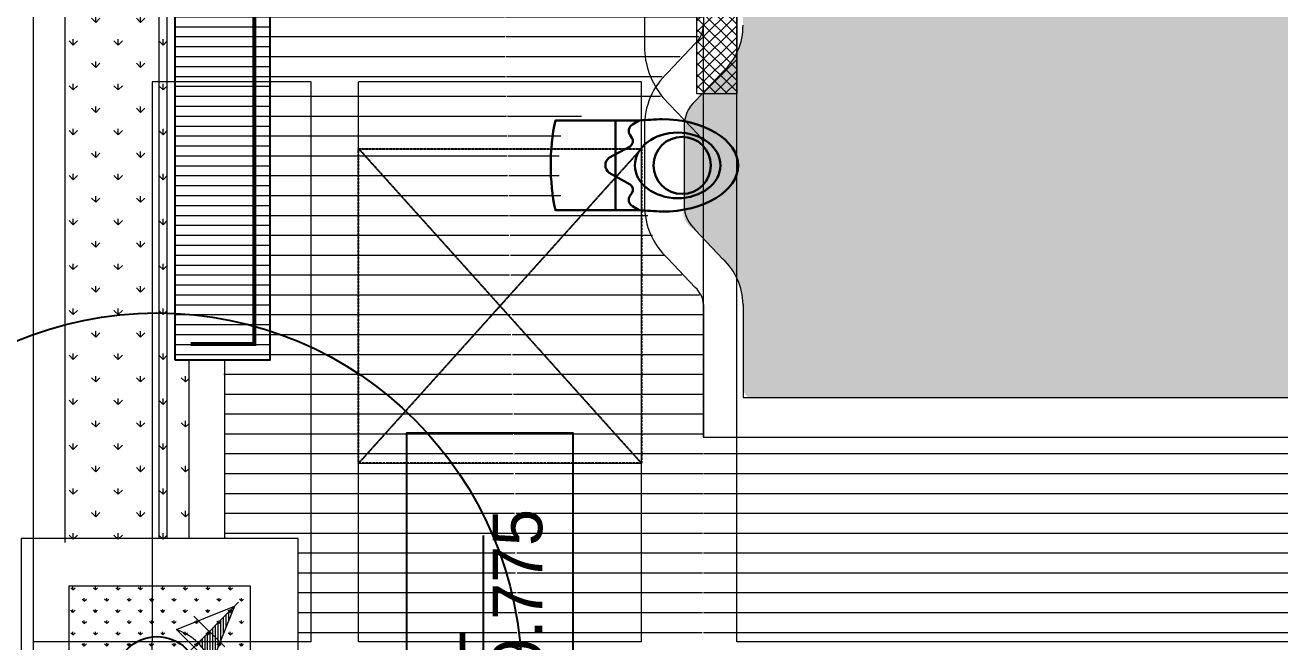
# Model space of a CAD drawing. Header units: millimetres. Extents: x 7964926 to 16080295, y -6277184 to -2986664.
# Drawn here: x 8101161 to 8109061, y -3115310 to -3111427 of the extents above; entities that cross this region are included whole.
import ezdxf

# ---------------------------------------------------------------- set-up
doc = ezdxf.new("R2010")
doc.units = ezdxf.units.MM
doc.header["$LTSCALE"] = 2000
doc.header["$MEASUREMENT"] = 0
for name, pattern in [('DASHED', [0.75, 0.5, -0.25]), ('HIDDEN', [0.375, 0.25, -0.125]), ('HIDDEN2', [0.1875, 0.125, -0.0625])]:
    doc.linetypes.add(name, pattern=pattern)
for name, color, linetype in [('A-Walls', 7, 'Continuous'), ('DESJOYAUX', 7, 'Continuous'), ('HVAC CUTOUT', 8, 'DASHED'), ('L - proposed trees', 74, 'Continuous'), ('L-FL', 7, 'Continuous')]:
    doc.layers.add(name, color=color, linetype=linetype)
for name, color, linetype, lineweight in [('L-ELE 1', 24, 'Continuous', 20), ('L-ELE 2', 30, 'Continuous', 15), ('L-ELE-4', 44, 'Continuous', 5), ('L-ELE1', 34, 'Continuous', 20), ('L-HATCH', 8, 'Continuous', 5), ('L-HATCH-1', 9, 'Continuous', 5), ('L-lights', 213, 'Continuous', 0), ('L-SHRUBS', 96, 'Continuous', 18), ('STR-Column Hatch', 250, 'Continuous', 15), ('STR-Podium Beam', 8, 'Continuous', 15), ('STR-Podium Column', 250, 'Continuous', 15), ('STR-RCC Up Stand', 250, 'Continuous', 15)]:
    doc.layers.add(name, color=color, linetype=linetype, lineweight=lineweight)
doc.styles.add('Century Gothic', font='GOTHIC.TTF')
doc.styles.get("Standard").update_dxf_attribs({"font": 'romans.shx', "width": 0.75})
pattern_1 = [(180, (0, 0), (-7.105427357601002e-15, -125), [])]
pattern_2 = [(0, (0.1326888995245099, -1.899152994155884e-05), (0, 249.9808813888389), [249.9808813888389, -249.9808813888389]), (45, (250.113570288755, -1.899152994155884e-05), (0, 249.9808813879382), [62.49522034720972, -228.5359121063822, 62.49522034720972, -353.5263527938022])]

# ---------------------------------------------------------------- blocks, each defined once
blk = doc.blocks.new('tree14 pp')
at = {"layer": 'L - proposed trees', "ltscale": 2000}
for radius in [1275.302534825622, 143.4666385081149]:
    blk.add_circle((-1172.818588513415, 1330.713593520573), radius, dxfattribs=at)
blk = doc.blocks.new('finish lvl')
h = blk.add_hatch(color=256)
edge = h.paths.add_edge_path()
edge.add_ellipse((0.03779312691722225, 0.003030802937928456), major_axis=(-0.030468540123942, 0.030468540123942), ratio=0.9999999999984531, start_angle=-45.0000000000443, end_angle=45.00000000010281)
edge.add_line((-0.005295895751714852, 0.003030802937701083), (0.03779312691722236, 0.003030802937701083))
edge.add_line((0.03779312691722225, 0.003030802937928456), (0.03779312691722225, 0.04611982560686556))
edge = h.paths.add_edge_path()
edge.add_ellipse((0.03779312691722225, 0.003030802937928456), major_axis=(-0.030468540123909, 0.030468540123909), ratio=0.9999999999995983, start_angle=134.9999999999885, end_angle=224.999999999953)
edge.add_line((0.0808821495866141, 0.003030802938383204), (0.03779312691767689, 0.003030802938383204))
edge.add_line((0.03779312691722225, 0.003030802937928456), (0.03779312691722225, -0.04005821973088135))
for p, q in [((0.03779312691676751, 0.07484584072017242), (0.03779312691722225, -0.06878423484386076)), ((-0.03402191086343009, 0.00303080293815583), (0.4857257542894331, 0.003030802937473709))]:
    blk.add_line(p, q)
blk.add_ellipse((0.037793126917677, 0.00303080293815583), major_axis=(-0.030468540123953, 0.030468540123953), ratio=0.9999999999978331, start_param=1.570796326794534, end_param=7.85398163397412)
at = {"layer": 'L-FL'}
for tag, p in [('%%P0.00', (0.1256311287966128, 0.03566715156830469)), ('FIN.LVL.', (0.1074625354408454, -0.1030079454646966))]:
    blk.add_attdef(tag, p, '', height=0.08000000000000004, dxfattribs=at)
blk = doc.blocks.new('Shrub uplighter')
h = blk.add_hatch()
h.set_pattern_fill('ANSI31', color=256, scale=344.25, style=0)
h.set_pattern_definition([(44.99999999999999, (-3501134.187699043, -320471.3522648592), (-30.42768867793362, 30.42768867793361), [])])
edge = h.paths.add_edge_path()
edge.add_arc((1744.763391786627, 4.282545072711552e-09), 876.1540613691562, 153.0888804992076, 180.0000000001304)
edge.add_line((868.609330417471, 2.288954013225171e-09), (27.40169122575753, 5.809119799884426e-11))
edge.add_line((27.40169122575742, 5.809119799884388e-11), (963.4883096059559, 396.5541390786807))
blk.add_lwpolyline([(27.40169122575742, 5.809119799884389e-11), (963.4883096065972, 396.5541390789522), (963.4883096078796, -399.2678857816143)], close=True)
for points in [[(608.3609599826362, -354.7086354467119), (608.3609599826362, 354.7086354491955)], [(963.4883096078796, -399.2678857814941), (963.4883096059559, 396.554139078832)], [(-66.92863081881771, -1.823646492346899e-10), (1057.818631651814, 2.342421746717416e-09)]]:
    blk.add_lwpolyline(points)
blk.add_arc((1744.763391786627, 4.282726276050324e-09), 876.1540613691557, 153.0888804991918, 206.9111195010852)
blk = doc.blocks.new('P 11_ Plan')
at = {"layer": 'A-Walls', "color": 8, "lineweight": 30}
for p, q in [((-0.2818619382877046, 0.7720009794238649), (-0.2818619382877046, 1.150000979424476)), ((0.284138061713918, 1.150000979422657), (0.284138061712099, 0.7720009794238649)), ((-0.1184883470103273, 0.6794995781310718), (-0.04579379437365105, 0.8128210297454643)), ((0.1207644704374502, 0.6794995781547186), (0.04837687209345631, 0.8134999642588809)), ((0.284138061712099, 0.7720009794238649), (-0.2818619382877046, 0.7720009794238649)), ((-0.2818619382877046, 0.7720009794238649), (0.284138061712099, 0.7720009794238649)), ((-0.2818619382877046, 0.7720009794238649), (-0.2818619382877046, 0.6220009794242287)), ((0.284138061712099, 0.7720009794238649), (0.284138061712099, 0.6220009794242287)), ((-0.2818619382877046, 0.6220009794242287), (-0.2553398082052922, 0.6647548989694769)), ((-0.1884329151023962, 0.6797175713782053), (-0.1730669479946414, 0.669143301344775)), ((0.1907090385295191, 0.6797175714018522), (0.1753430714217643, 0.6691433013684218)), ((0.2841380617148275, 0.6220009794478756), (0.2576159316324151, 0.6647548989931238))]:
    blk.add_line(p, q, dxfattribs=at)
blk.add_lwpolyline([(0.284138061713918, 1.150000979422657, 0.2779735595516022), (0.2837376571562231, 1.150455246406636, 0.1045498064831777), (-0.2814615337300097, 1.150455246408455, 0.2779735595518066), (-0.2818619382877046, 1.150000979424476)], format="xyb", dxfattribs=at)
blk.add_circle((0.001138061711742466, 0.3520009794237922), 0.18, dxfattribs=at)
for centre, radius, start, end in [((0.001570205403538694, 0.7745084421676438), 0.06091964249412891, 39.79543157883774, 141.0307154525641), ((-0.2155338989830966, 0.6438306449572337), 0.04497037708587964, 52.94073416336735, 152.2710263752088), ((-0.1509705073756891, 0.701688323882081), 0.03933740179499208, 235.825459131387, 325.6627982041873), ((0.153246630802812, 0.7016883239057279), 0.03933740179499208, 214.3372017958127, 304.1745408686131), ((0.2178100224102195, 0.6438306449808806), 0.04497037708587964, 27.72897362479115, 127.0592658365519), ((36.97735183985077, -1.522156282651849), 37.32085773035686, 176.7064303213672, 176.927624880547), ((-36.97507571642456, -1.522156282651849), 37.32085773035686, 3.072375119452964, 3.293569678632809)]:
    blk.add_arc(centre, radius, start, end, dxfattribs=at)
blk.add_ellipse((0.001186709253659046, 0.3805021321495587), major_axis=(0, 0.2695054994092061), ratio=0.766851987899215, dxfattribs=at)
at = {"layer": 'A-Walls', "color": 8, "lineweight": 30, "extrusion": (0, 0, -1)}
blk.add_ellipse((0.001138061711742466, 0.4805235580952285), major_axis=(0.001138061711748893, 0.4805235580948142), ratio=0.6055866817159523, start_param=1.569362069240993, end_param=4.710954722830786, dxfattribs=at)

msp = doc.modelspace()

# ---------------------------------------------------------------- hatches: boundary and pattern name
at = {"layer": 'L-HATCH'}
h = msp.add_hatch(dxfattribs=at)
h.set_pattern_fill('FLEX', color=144, scale=999.9235255553555)
h.set_pattern_definition(pattern_2)
edge = h.paths.add_edge_path()
edge.add_line((8105716.184867311, -3113770.825461352), (8109817.136934438, -3113770.825461352))
edge.add_line((8109817.136934438, -3113770.825461352), (8115440.507234343, -3113770.825461352))
edge.add_line((8115440.507234343, -3113770.825461352), (8115440.507300255, -3114976.500117209))
edge.add_line((8115440.507300255, -3114976.500117209), (8116561.676923888, -3114976.500117208))
edge.add_line((8116561.676923888, -3114976.500117208), (8116561.676857978, -3110650.977637717))
edge.add_line((8116561.676857978, -3110650.977637717), (8115336.72906274, -3110650.977637717))
edge.add_arc((8115558.208067137, -3110490.784043667), 273.3403317537674, 168.3404415598616, 215.8778472101862, ccw=False)
edge.add_arc((8115670.077083364, -3110439.953841322), 379.5947891880553, 132.704076375571, 179.3342211106306, ccw=False)
edge.add_line((8115412.631359465, -3110161.002406077), (8115584.450902899, -3109978.946432582))
edge.add_arc((8115431.83823369, -3109807.014207944), 229.8941423174021, 311.593308730179, 359.1155378400141)
edge.add_line((8115661.704985345, -3109810.562891565), (8115661.704985343, -3109311.677317603))
edge.add_arc((8115431.838233678, -3109315.226001203), 229.8941423273329, 0.8844621546085707, 48.40669126983853)
edge.add_line((8115584.450902893, -3109143.293776557), (8115412.631357814, -3108961.237801318))
edge.add_arc((8115670.077173411, -3108682.286322148), 379.5948836580907, 180.6572865164933, 227.2959179498542, ccw=False)
edge.add_line((8115290.507267299, -3108686.640868476), (8115290.507267299, -3107835.606628669))
edge.add_line((8115290.507267299, -3107835.606628669), (8105681.12302509, -3107835.606628669))
edge.add_line((8105681.12302509, -3107835.606628669), (8105681.12302509, -3111427.340725018))
edge.add_arc((8105286.630053628, -3111432.042944109), 394.5209948744404, -47.220570365164974, 0.6829134341969052, ccw=False)
edge.add_line((8105554.579969319, -3111721.610998421), (8105382.163696885, -3111904.214344855))
edge.add_arc((8105524.863460223, -3112064.978768239), 214.9614437118695, 131.5933087295775, 180.9146674386749)
edge.add_line((8105309.929407173, -3112068.410258021), (8105309.92940717, -3112560.198464771))
edge.add_arc((8105433.870896074, -3112598.70973077), 129.7867877735875, 162.738865126319, 246.7555357099193)
edge.add_line((8105382.649880407, -3112717.961639915), (8105554.930241088, -3112900.505884599))
edge.add_arc((8105286.839509692, -3113189.657413231), 394.311104041888, 0.6253859134362756, 47.16444589751018, ccw=False)
edge.add_line((8105681.127125216, -3113185.353575923), (8105681.127125216, -3113685.767719257))
edge.add_arc((8105760.727279698, -3113702.713039739), 81.38383426657452, 167.9822433227928, 236.8171471052329)
edge = h.paths.add_edge_path()
edge.add_line((8105151.037281119, -3127761.98386134), (8105131.564699802, -3127747.865067179))
edge.add_line((8105131.564699802, -3127747.865067179), (8105131.166725991, -3127733.379495986))
edge.add_arc((8105138.946737049, -3127749.178874682), 17.61104594344128, 116.2167936396463, 313.3561983986538)
edge = h.paths.add_edge_path()
edge.add_line((8105681.127125218, -3119085.47625423), (8105681.127125216, -3128334.768865618))
edge.add_line((8105681.127125216, -3128334.768865618), (8105706.509442106, -3135932.662485861))
edge.add_line((8105706.509442106, -3135932.662485861), (8115315.871309577, -3135847.268198682))
edge.add_line((8115315.871309577, -3135847.268198682), (8115290.973914308, -3134308.073934934))
edge.add_arc((8115650.330909558, -3134289.441422008), 359.8397151137417, 128.7613783150329, 182.9681047922072, ccw=False)
edge.add_line((8115425.04305936, -3134008.852745959), (8115827.452129106, -3133717.081935965))
edge.add_arc((8115794.735602492, -3133685.117337495), 45.73955256666306, 315.6660423493832, 361.0368023923993)
edge.add_line((8115840.467666525, -3133684.289697311), (8115840.467666526, -3133137.021195543))
edge.add_arc((8115794.735602491, -3133137.848835721), 45.73955256920438, 1.036802385337328, 63.77729529583176)
edge.add_line((8115814.946144142, -3133096.816645), (8115453.677766948, -3132834.875314724))
edge.add_arc((8115650.330911179, -3132533.52475044), 359.8397167217655, 180.5415406440998, 236.8726313872316, ccw=False)
edge.add_line((8115290.5072673, -3132536.925785075), (8115290.507267301, -3132487.317886342))
edge.add_line((8115290.507267301, -3132487.317886342), (8115290.507267301, -3122391.089562836))
edge.add_arc((8115650.330909554, -3122387.688526927), 359.8397151085879, 128.7613783187398, 180.5415408493239, ccw=False)
edge.add_line((8115425.043059342, -3122107.099850897), (8115827.452129103, -3121815.32904089))
edge.add_arc((8115794.73560246, -3121783.364442405), 45.73955259806812, 315.6660423625381, 361.0368023817668)
edge.add_line((8115840.467666524, -3121782.53680223), (8115840.467666525, -3121235.268300523))
edge.add_arc((8115794.735602493, -3121236.095940645), 45.739552564477, 1.036802316018615, 63.77729528517038)
edge.add_line((8115814.946144151, -3121195.063749932), (8115453.677766955, -3120933.122419655))
edge.add_arc((8115650.330911158, -3120631.771855378), 359.8397167001379, 180.4295573472582, 236.8726313904736, ccw=False)
edge.add_line((8115290.50130732, -3120634.469616843), (8115333.207416412, -3115976.892942751))
edge.add_line((8115333.207416412, -3115976.892942751), (8105681.127125216, -3115969.965342272))
edge.add_line((8105681.127125216, -3115969.965342272), (8105681.127125216, -3116091.115116857))
edge.add_line((8105681.127125216, -3116091.115116857), (8105681.127125216, -3117329.559584731))
edge.add_arc((8105306.337891366, -3117331.844394577), 374.7961981736775, -53.05827174747958, 0.3492852186719233, ccw=False)
edge.add_line((8105531.591333225, -3117631.399192729), (8105151.372903071, -3117906.613716237))
edge.add_arc((8105164.036669709, -3117936.967828513), 32.8898634461158, 112.6459472224902, 181.9942069846069)
edge.add_line((8105131.166725992, -3117938.112344812), (8105131.166725991, -3118484.086885284))
edge.add_arc((8105185.751352221, -3118475.630506929), 55.23578328838866, 188.8063880770524, 258.2571933847736)
edge.add_line((8105174.509830116, -3118529.710262257), (8105532.282214179, -3118788.66991473))
edge.add_arc((8105306.33589674, -3119087.704514271), 374.7978522973824, 0.34063868648291873, 52.92582108327201, ccw=False)
h = msp.add_hatch(dxfattribs=at)
h.set_pattern_fill('FLEX', color=144, scale=999.9235255553555)
h.set_pattern_definition(pattern_2)
edge = h.paths.add_edge_path()
edge.add_line((8105716.184867311, -3113770.825461352), (8109817.136934438, -3113770.825461352))
edge.add_line((8109817.136934438, -3113770.825461352), (8115440.507234343, -3113770.825461352))
edge.add_line((8115440.507234343, -3113770.825461352), (8115440.507300255, -3114976.500117209))
edge.add_line((8115440.507300255, -3114976.500117209), (8116561.676923888, -3114976.500117208))
edge.add_line((8116561.676923888, -3114976.500117208), (8116561.676857978, -3110650.977637717))
edge.add_line((8116561.676857978, -3110650.977637717), (8115336.72906274, -3110650.977637717))
edge.add_arc((8115558.208067137, -3110490.784043667), 273.3403317537674, 168.3404415598616, 215.8778472101862, ccw=False)
edge.add_arc((8115670.077083364, -3110439.953841322), 379.5947891880553, 132.704076375571, 179.3342211106306, ccw=False)
edge.add_line((8115412.631359465, -3110161.002406077), (8115584.450902899, -3109978.946432582))
edge.add_arc((8115431.83823369, -3109807.014207944), 229.8941423174021, 311.593308730179, 359.1155378400141)
edge.add_line((8115661.704985345, -3109810.562891565), (8115661.704985343, -3109311.677317603))
edge.add_arc((8115431.838233678, -3109315.226001203), 229.8941423273329, 0.8844621546085707, 48.40669126983853)
edge.add_line((8115584.450902893, -3109143.293776557), (8115412.631357814, -3108961.237801318))
edge.add_arc((8115670.077173411, -3108682.286322148), 379.5948836580907, 180.6572865164933, 227.2959179498542, ccw=False)
edge.add_line((8115290.507267299, -3108686.640868476), (8115290.507267299, -3107835.606628669))
edge.add_line((8115290.507267299, -3107835.606628669), (8105681.12302509, -3107835.606628669))
edge.add_line((8105681.12302509, -3107835.606628669), (8105681.12302509, -3111427.340725018))
edge.add_arc((8105286.630053628, -3111432.042944109), 394.5209948744404, -47.220570365164974, 0.6829134341969052, ccw=False)
edge.add_line((8105554.579969319, -3111721.610998421), (8105382.163696885, -3111904.214344855))
edge.add_arc((8105524.863460223, -3112064.978768239), 214.9614437118695, 131.5933087295775, 180.9146674386749)
edge.add_line((8105309.929407173, -3112068.410258021), (8105309.92940717, -3112560.198464771))
edge.add_arc((8105433.870896074, -3112598.70973077), 129.7867877735875, 162.738865126319, 246.7555357099193)
edge.add_line((8105382.649880407, -3112717.961639915), (8105554.930241088, -3112900.505884599))
edge.add_arc((8105286.839509692, -3113189.657413231), 394.311104041888, 0.6253859134362756, 47.16444589751018, ccw=False)
edge.add_line((8105681.127125216, -3113185.353575923), (8105681.127125216, -3113685.767719257))
edge.add_arc((8105760.727279698, -3113702.713039739), 81.38383426657452, 167.9822433227928, 236.8171471052329)
edge = h.paths.add_edge_path()
edge.add_line((8105151.037281119, -3127761.98386134), (8105131.564699802, -3127747.865067179))
edge.add_line((8105131.564699802, -3127747.865067179), (8105131.166725991, -3127733.379495986))
edge.add_arc((8105138.946737049, -3127749.178874682), 17.61104594344128, 116.2167936396463, 313.3561983986538)
edge = h.paths.add_edge_path()
edge.add_line((8105681.127125218, -3119085.47625423), (8105681.127125216, -3128334.768865618))
edge.add_line((8105681.127125216, -3128334.768865618), (8105706.509442106, -3135932.662485861))
edge.add_line((8105706.509442106, -3135932.662485861), (8115315.871309577, -3135847.268198682))
edge.add_line((8115315.871309577, -3135847.268198682), (8115290.973914308, -3134308.073934934))
edge.add_arc((8115650.330909558, -3134289.441422008), 359.8397151137417, 128.7613783150329, 182.9681047922072, ccw=False)
edge.add_line((8115425.04305936, -3134008.852745959), (8115827.452129106, -3133717.081935965))
edge.add_arc((8115794.735602492, -3133685.117337495), 45.73955256666306, 315.6660423493832, 361.0368023923993)
edge.add_line((8115840.467666525, -3133684.289697311), (8115840.467666526, -3133137.021195543))
edge.add_arc((8115794.735602491, -3133137.848835721), 45.73955256920438, 1.036802385337328, 63.77729529583176)
edge.add_line((8115814.946144142, -3133096.816645), (8115453.677766948, -3132834.875314724))
edge.add_arc((8115650.330911179, -3132533.52475044), 359.8397167217655, 180.5415406440998, 236.8726313872316, ccw=False)
edge.add_line((8115290.5072673, -3132536.925785075), (8115290.507267301, -3132487.317886342))
edge.add_line((8115290.507267301, -3132487.317886342), (8115290.507267301, -3122391.089562836))
edge.add_arc((8115650.330909554, -3122387.688526927), 359.8397151085879, 128.7613783187398, 180.5415408493239, ccw=False)
edge.add_line((8115425.043059342, -3122107.099850897), (8115827.452129103, -3121815.32904089))
edge.add_arc((8115794.73560246, -3121783.364442405), 45.73955259806812, 315.6660423625381, 361.0368023817668)
edge.add_line((8115840.467666524, -3121782.53680223), (8115840.467666525, -3121235.268300523))
edge.add_arc((8115794.735602493, -3121236.095940645), 45.739552564477, 1.036802316018615, 63.77729528517038)
edge.add_line((8115814.946144151, -3121195.063749932), (8115453.677766955, -3120933.122419655))
edge.add_arc((8115650.330911158, -3120631.771855378), 359.8397167001379, 180.4295573472582, 236.8726313904736, ccw=False)
edge.add_line((8115290.50130732, -3120634.469616843), (8115333.207416412, -3115976.892942751))
edge.add_line((8115333.207416412, -3115976.892942751), (8105681.127125216, -3115969.965342272))
edge.add_line((8105681.127125216, -3115969.965342272), (8105681.127125216, -3116091.115116857))
edge.add_line((8105681.127125216, -3116091.115116857), (8105681.127125216, -3117329.559584731))
edge.add_arc((8105306.337891366, -3117331.844394577), 374.7961981736775, -53.05827174747958, 0.3492852186719233, ccw=False)
edge.add_line((8105531.591333225, -3117631.399192729), (8105151.372903071, -3117906.613716237))
edge.add_arc((8105164.036669709, -3117936.967828513), 32.8898634461158, 112.6459472224902, 181.9942069846069)
edge.add_line((8105131.166725992, -3117938.112344812), (8105131.166725991, -3118484.086885284))
edge.add_arc((8105185.751352221, -3118475.630506929), 55.23578328838866, 188.8063880770524, 258.2571933847736)
edge.add_line((8105174.509830116, -3118529.710262257), (8105532.282214179, -3118788.66991473))
edge.add_arc((8105306.33589674, -3119087.704514271), 374.7978522973824, 0.34063868648291873, 52.92582108327201, ccw=False)
at = {"layer": 'L-HATCH', "true_color": 0x636466}
h = msp.add_hatch(dxfattribs=at)
h.set_pattern_fill('ANSI31', color=251, scale=500, angle=135)
h.set_pattern_definition([(180, (0.1326889004558325, -9.601470082998276e-06), (-1.06581410364015e-14, -62.5), [])])
h.paths.add_polyline_path([(8102703.683683109, -3113534.965291386), (8102103.683683109, -3113534.965291386), (8102103.683683109, -3109584.965291386), (8102703.683683109, -3109584.965291386)])
at = {"layer": 'L-HATCH-1'}
h = msp.add_hatch(dxfattribs=at)
h.set_pattern_fill('ANSI31', color=8, scale=1000, angle=135)
h.set_pattern_definition(pattern_1)
edge = h.paths.add_edge_path()
edge.add_line((8116561.676857978, -3110400.977637717), (8116561.676857978, -3109809.965259505))
edge.add_line((8116561.676857978, -3109809.965259505), (8120861.386216661, -3109809.965259501))
edge.add_line((8120861.386216661, -3109809.965259501), (8120861.386216657, -3107047.465300776))
edge.add_line((8120861.386216657, -3107047.465300776), (8119811.442320071, -3107047.465300777))
edge.add_line((8119811.442320071, -3107047.465300777), (8119811.330211978, -3102411.19398376))
edge.add_line((8119811.330211978, -3102411.19398376), (8103311.19037584, -3102409.965351868))
edge.add_line((8103311.19037584, -3102409.965351868), (8103311.190375841, -3107009.965297994))
edge.add_line((8103311.190375841, -3107009.965297994), (8102880.487513148, -3107009.965298528))
edge.add_line((8102880.487513148, -3107009.965298528), (8102880.487513147, -3108457.147439276))
edge.add_line((8102880.487513147, -3108457.147439276), (8102412.723362833, -3108462.783119264))
edge.add_line((8102412.723362833, -3108462.783119264), (8102419.922569249, -3109584.965310377))
edge.add_line((8102419.922569249, -3109584.965310377), (8102703.816322662, -3109584.965310376))
edge.add_line((8102703.816322662, -3109584.965310376), (8102703.816322662, -3113534.965310376))
edge.add_line((8102703.816322662, -3113534.965310376), (8102412.723362832, -3113534.965310376))
edge.add_line((8102412.723362832, -3113534.965310376), (8102419.922569244, -3114662.783109311))
edge.add_line((8102419.922569244, -3114662.783109311), (8102880.487513148, -3114657.147449227))
edge.add_line((8102880.487513148, -3114657.147449227), (8102880.487513146, -3116409.96527927))
edge.add_line((8102880.487513146, -3116409.96527927), (8102411.322965985, -3116409.96527927))
edge.add_line((8102411.322965985, -3116409.96527927), (8102413.992901682, -3117536.193983768))
edge.add_line((8102413.992901682, -3117536.193983768), (8102703.704214571, -3117536.193983767))
edge.add_line((8102703.704214571, -3117536.193983767), (8102703.704214569, -3121486.193983767))
edge.add_line((8102703.704214569, -3121486.193983767), (8102411.322965998, -3121484.965310378))
edge.add_line((8102411.322965998, -3121484.965310378), (8102411.322965998, -3122634.965227405))
edge.add_line((8102411.322965998, -3122634.965227405), (8102880.487513147, -3122634.965227405))
edge.add_line((8102880.487513147, -3122634.965227405), (8102880.487513147, -3124334.965227405))
edge.add_line((8102880.487513147, -3124334.965227405), (8102441.322966038, -3124334.965227405))
edge.add_line((8102441.322966038, -3124334.965227405), (8102441.322966024, -3125486.193983769))
edge.add_line((8102441.322966024, -3125486.193983769), (8102703.704214571, -3125486.193983768))
edge.add_line((8102703.704214571, -3125486.193983768), (8102703.704214569, -3129436.193983768))
edge.add_line((8102703.704214569, -3129436.193983768), (8102441.322966026, -3129434.965310379))
edge.add_line((8102441.322966026, -3129434.965310379), (8102441.322966024, -3130584.965310377))
edge.add_line((8102441.322966024, -3130584.965310377), (8102880.487513147, -3130584.965227405))
edge.add_line((8102880.487513147, -3130584.965227405), (8102880.487513147, -3132009.965268764))
edge.add_line((8102880.487513147, -3132009.965268764), (8103311.190375841, -3132009.965350387))
edge.add_line((8103311.190375841, -3132009.965350387), (8103311.19037584, -3134059.963084702))
edge.add_line((8103311.19037584, -3134059.963084702), (8102416.190326491, -3134059.969886513))
edge.add_line((8102416.190326491, -3134059.969886513), (8102416.19032649, -3134347.465310586))
edge.add_line((8102416.19032649, -3134347.465310586), (8102636.322966036, -3134347.465310586))
edge.add_line((8102636.322966036, -3134347.465310586), (8102636.322966036, -3137347.465310586))
edge.add_line((8102636.322966036, -3137347.465310586), (8104143.1326889, -3137347.465310587))
edge.add_line((8104143.1326889, -3137347.465310587), (8105141.28041453, -3137347.46531059))
edge.add_line((8105141.28041453, -3137347.46531059), (8105141.28041453, -3137522.467864247))
edge.add_line((8105141.28041453, -3137522.467864247), (8115941.322966032, -3137522.467864247))
edge.add_line((8115941.322966032, -3137522.467864247), (8115941.322966032, -3137347.46531059))
edge.add_line((8115941.322966032, -3137347.46531059), (8120253.717501316, -3137347.465310592))
edge.add_line((8120253.717501316, -3137347.465310592), (8120253.717501311, -3133785.579647074))
edge.add_line((8120253.717501311, -3133785.579647074), (8118940.190326476, -3133784.350973684))
edge.add_line((8118940.190326476, -3133784.350973684), (8118940.190326478, -3129084.965310378))
edge.add_line((8118940.190326478, -3129084.965310378), (8120253.717501305, -3129086.193983768))
edge.add_line((8120253.717501305, -3129086.193983768), (8120253.717501305, -3125834.08647194))
edge.add_line((8120253.717501305, -3125834.08647194), (8118940.190326476, -3125834.965300784))
edge.add_line((8118940.190326476, -3125834.965300784), (8118940.190326475, -3121134.96530078))
edge.add_line((8118940.190326475, -3121134.96530078), (8120253.717501307, -3121136.193983767))
edge.add_line((8120253.717501307, -3121136.193983767), (8120253.717501309, -3117386.193983771))
edge.add_line((8120253.717501309, -3117386.193983771), (8119541.210857939, -3117386.19398377))
edge.add_line((8119541.210857939, -3117386.19398377), (8118915.190326477, -3117386.19398377))
edge.add_line((8118915.190326477, -3117386.19398377), (8118915.190326477, -3117209.965310378))
edge.add_line((8118915.190326477, -3117209.965310378), (8117742.60878812, -3117209.965310383))
edge.add_line((8117742.60878812, -3117209.965310383), (8117742.60878812, -3115759.965217923))
edge.add_line((8117742.60878812, -3115759.965217923), (8116895.940985912, -3115759.965217922))
edge.add_line((8116895.940985912, -3115759.965217922), (8116711.715412561, -3121149.346814795))
edge.add_line((8116711.715412561, -3121149.346814795), (8116711.163910397, -3121868.830995332))
edge.add_line((8116711.163910397, -3121868.830995332), (8116150.841821559, -3121879.88875505))
edge.add_line((8116150.841821559, -3121879.88875505), (8116017.905224047, -3122020.891132474))
edge.add_line((8116017.905224047, -3122020.891132474), (8115660.934879238, -3122279.716130418))
edge.add_arc((8115725.532238997, -3122386.543727885), 124.8397151091263, 121.1608474873349, 180.0000000002137)
edge.add_line((8115600.692523887, -3122386.543727886), (8115600.708596743, -3124029.443491357))
edge.add_line((8115600.708596743, -3124029.443491357), (8115810.708596743, -3124059.965339752))
edge.add_line((8115810.708596743, -3124059.965339752), (8115810.708596743, -3122909.965319007))
edge.add_line((8115810.708596743, -3122909.965319007), (8116985.708596743, -3122909.965339751))
edge.add_line((8116985.708596743, -3122909.965339751), (8116985.708596743, -3124059.965339752))
edge.add_line((8116985.708596743, -3124059.965339752), (8115600.708596743, -3124059.965298262))
edge.add_line((8115600.708596743, -3124059.965298262), (8115600.708596743, -3130849.312614121))
edge.add_line((8115600.708596743, -3130849.312614121), (8115810.708596743, -3130859.96529826))
edge.add_line((8115810.708596743, -3130859.96529826), (8116985.708596743, -3130859.96529826))
edge.add_line((8116985.708596743, -3130859.96529826), (8116985.708596743, -3132009.965298261))
edge.add_line((8116985.708596743, -3132009.965298261), (8115810.708596743, -3132009.965298261))
edge.add_line((8115810.708596743, -3132009.965298261), (8115810.708596743, -3130859.96529826))
edge.add_line((8115810.708596743, -3130859.96529826), (8115600.708596743, -3130858.049780852))
edge.add_line((8115600.708596743, -3130858.049780852), (8115600.708596743, -3132234.965298261))
edge.add_line((8115600.708596743, -3132234.965298261), (8115600.708596743, -3132534.383148881))
edge.add_arc((8115725.532240612, -3132532.379951403), 124.839716712338, 180.9194164320881, 238.839152724372)
edge.add_line((8115660.934880418, -3132639.207550481), (8116033.320532825, -3132908.404901034))
edge.add_arc((8115869.936931935, -3133136.704036676), 280.7395525654132, 17.753657854552785, 54.41037601374711, ccw=False)
edge.add_line((8116137.306638006, -3133051.099500288), (8116711.715412561, -3133051.099709947))
edge.add_line((8116711.715412561, -3133051.099709947), (8116711.163910397, -3133770.583890484))
edge.add_line((8116711.163910397, -3133770.583890484), (8116961.290214956, -3137582.955752665))
edge.add_line((8116961.290214956, -3137582.955752665), (8105121.6326889, -3137347.465310587))
edge.add_line((8105121.6326889, -3137347.465310587), (8104205.6326889, -3137347.465310586))
edge.add_line((8104205.6326889, -3137347.465310586), (8104378.675898775, -3128643.312272625))
edge.add_line((8104378.675898775, -3128643.312272625), (8105125.645063847, -3127490.693032214))
edge.add_line((8105125.645063847, -3127490.693032214), (8105431.127125215, -3127172.630555966))
edge.add_line((8105431.127125215, -3127172.630555966), (8104323.102814713, -3118537.168929835))
edge.add_line((8104323.102814713, -3118537.168929835), (8104073.017573085, -3106120.077328049))
edge.add_line((8104073.017573085, -3106120.077328049), (8116961.290214954, -3106120.086752391))
edge.add_line((8116961.290214954, -3106120.086752391), (8116961.290214954, -3106988.000018992))
edge.add_line((8116961.290214954, -3106988.000018992), (8116961.190375843, -3107009.965298262))
edge.add_line((8116961.190375843, -3107009.965298262), (8116961.190375843, -3108101.500018992))
edge.add_line((8116961.190375843, -3108101.500018992), (8116960.708596743, -3108159.965343953))
edge.add_line((8116960.708596743, -3108159.965343953), (8115600.708596743, -3108159.965298262))
edge.add_line((8115600.708596743, -3108159.965298262), (8115591.760549638, -3108683.930735458))
edge.add_arc((8115696.330455733, -3108681.64503576), 104.5948836408074, 181.2521776109831, 230.8773361972376)
edge.add_line((8115630.332890569, -3108762.789419892), (8115828.838572207, -3108971.8534567))
edge.add_arc((8115935.806819743, -3108987.670208932), 108.1312888678294, 171.588962854148, 266.2270978451942)
edge.add_line((8115928.691566168, -3109095.567144935), (8116460.468593607, -3109112.3719591))
edge.add_arc((8115636.029509325, -3109381.705228621), 867.3178274210791, -18.79382250750251, 18.091525616182707, ccw=False)
edge.add_line((8116457.105419911, -3109661.123486464), (8115928.691566168, -3109661.523860401))
edge.add_arc((8114798.836981838, -3109304.878861747), 1184.806750824163, 310.3406061359952, 342.4814034222089, ccw=False)
edge.add_arc((8115750.851093821, -3110341.069949554), 227.9594346925773, 144.2702499325668, 195.2362559694539)
edge.add_arc((8115616.697392369, -3110405.687000194), 85.92220461683934, 61.97501844281271, 176.8580662513909, ccw=False)
edge.add_arc((8115677.264776237, -3110416.944865548), 89.4157904567109, 103.0539988727216, 169.7133596809079)
edge.add_line((8115589.286192376, -3110400.977637717), (8117311.190326483, -3110360.403652722))
edge = h.paths.add_edge_path(flags=17)
edge.add_line((8105431.127125215, -3126938.549311741), (8105403.053423803, -3126652.511501126))
edge.add_arc((8105389.756828708, -3126610.931130337), 43.65462949287328, 287.7332668448297, 404.4265933365517)
edge.add_line((8105420.932688941, -3126580.373113142), (8105411.321561492, -3119087.247767612))
edge.add_arc((8105347.084699034, -3119070.080726832), 66.49121586833614, 345.0376007806126, 404.0845611728346)
edge.add_line((8105394.846256386, -3119023.82150692), (8104995.973780564, -3118720.327014512))
edge.add_arc((8105213.277840293, -3118483.911920027), 321.1123654969813, 195.6114146562588, 227.4119210139676, ccw=False)
edge.add_line((8104904.011639876, -3118570.327014512), (8104323.102814713, -3118570.019759343))
edge.add_line((8104323.102814713, -3118570.019759343), (8105431.127125215, -3127099.828189509))
edge.add_line((8105431.127125215, -3127099.828189509), (8105471.132711448, -3127099.828007566))
edge.add_arc((8105590.136276376, -3126984.707782838), 165.573290741909, 163.8126135475489, 224.0497394430217, ccw=False)
edge = h.paths.add_edge_path(flags=17)
edge.add_line((8115624.496884177, -3120703.953801917), (8116018.80702491, -3120996.93351244))
edge.add_arc((8115869.936931939, -3121234.9511416), 280.7395525603951, 17.753657871160613, 57.9757395633647, ccw=False)
edge.add_line((8116137.30663798, -3121149.346605136), (8116711.715412561, -3121149.346814795))
edge.add_line((8116711.715412561, -3121149.346814795), (8116898.6326889, -3116102.500018992))
edge.add_line((8116898.6326889, -3116102.500018992), (8116895.940985912, -3115759.965268178))
edge.add_line((8116895.940985912, -3115759.965268178), (8116561.676857978, -3115759.965167665))
edge.add_line((8116561.676857978, -3115759.965167665), (8116561.676857978, -3115639.837302607))
edge.add_line((8116561.676857978, -3115639.837302607), (8115600.702636761, -3115719.965342272))
edge.add_line((8115600.702636761, -3115719.965342272), (8115600.702636761, -3115760.094155817))
edge.add_line((8115600.702636761, -3115760.094155817), (8115600.702636762, -3120613.000018992))
edge.add_arc((8115733.762581473, -3120626.779733626), 133.7715568500009, 174.0875140150544, 215.233458436352)
edge = h.paths.add_edge_path(flags=16)
edge.add_line((8104312.421790217, -3128667.610513216), (8104911.556814768, -3127859.758453134))
edge.add_arc((8105161.898790051, -3127732.70101807), 280.7395525989976, 206.9094101013066, 221.758967671468)
edge.add_arc((8105173.474667757, -3127772.526474365), 265.5007965567514, 190.1495188532884, 213.6572126423418, ccw=False)
edge.add_line((8104912.128627156, -3127819.312370045), (8105431.127125216, -3127183.797683868))
edge.add_line((8105431.127125216, -3127183.797683868), (8104312.421790217, -3128667.610513216))
edge = h.paths.add_edge_path(flags=17)
edge.add_line((8105431.127125216, -3128181.609089293), (8105431.127125217, -3127191.933323149))
edge.add_line((8105431.127125217, -3127191.933323149), (8105041.19032649, -3127684.965300988))
edge.add_line((8105041.19032649, -3127684.965300988), (8104661.496948195, -3128196.930159139))
edge.add_line((8104661.496948195, -3128196.930159139), (8104378.692008905, -3128643.429906359))
edge.add_line((8104378.692008905, -3128643.429906359), (8104203.1326889, -3137347.465310587))
edge.add_line((8104203.1326889, -3137347.465310587), (8105129.632688899, -3137347.465310587))
edge.add_line((8105129.632688899, -3137347.465310587), (8116961.290214956, -3137573.70787422))
edge.add_line((8116961.290214956, -3137573.70787422), (8116711.163910397, -3133770.583890484))
edge.add_line((8116711.163910397, -3133770.583890484), (8116135.175759252, -3133770.583890484))
edge.add_line((8116135.175759252, -3133770.583890484), (8116059.441634299, -3133906.440549012))
edge.add_line((8116059.441634299, -3133906.440549012), (8115640.71062346, -3134211.014448399))
edge.add_arc((8115680.622833312, -3134290.044611981), 88.53672261290137, 116.7949178054011, 178.1280051066715)
edge.add_line((8115592.133362555, -3134287.152412802), (8115595.932863312, -3136139.965342271))
edge.add_line((8115595.932863312, -3136139.965342271), (8105426.447888371, -3136139.965342271))
edge.add_line((8105426.447888371, -3136139.965342271), (8105416.127125217, -3128336.231064209))
edge.add_line((8105416.127125217, -3128336.231064209), (8105431.127125216, -3128181.609089294))
edge = h.paths.add_edge_path(flags=17)
edge.add_line((8105223.239570512, -3111690.273203996), (8105415.037084311, -3111487.049039368))
edge.add_arc((8105337.93943216, -3111432.216713076), 94.60777966839167, 324.5793274068771, 361.3165928300502)
edge.add_line((8105432.522235106, -3111430.042923595), (8105432.522235107, -3107601.538800206))
edge.add_line((8105432.522235107, -3107601.538800206), (8115806.234573191, -3107584.965351867))
edge.add_line((8115806.234573191, -3107584.965351867), (8115815.182620295, -3107009.965298262))
edge.add_line((8115815.182620295, -3107009.965298262), (8116717.84522941, -3107009.965298262))
edge.add_line((8116717.84522941, -3107009.965298262), (8116961.290214954, -3106984.965347068))
edge.add_line((8116961.290214954, -3106984.965347068), (8116961.290214954, -3106736.193983769))
edge.add_line((8116961.290214954, -3106736.193983769), (8116961.290214954, -3106120.086752391))
edge.add_line((8116961.290214954, -3106120.086752391), (8104073.017573085, -3106120.077328049))
edge.add_line((8104073.017573085, -3106120.077328049), (8104322.55131255, -3117853.948588836))
edge.add_line((8104322.55131255, -3117853.948588836), (8104903.840166016, -3117850.844368078))
edge.add_arc((8105214.039691249, -3117937.107971071), 321.9707357141829, 132.7936983786886, 164.459245565609, ccw=False)
edge.add_line((8104995.305458544, -3117700.844368078), (8105378.428861086, -3117415.801991682))
edge.add_arc((8105306.303481347, -3117332.960619379), 109.8397167131255, 311.0442785270515, 360.000000002429)
edge.add_line((8105416.14319806, -3117332.960619375), (8105432.522235107, -3113187.652413145))
edge.add_arc((8105337.93951554, -3113189.825438766), 94.6076787629176, 1.316131507984873, 51.26551253631696)
edge.add_line((8105397.136703774, -3113116.02634808), (8105207.347989138, -3112900.922116612))
edge.add_arc((8105532.03430638, -3112585.344544593), 452.7807510988187, 180.9953532639189, 224.1849338038555, ccw=False)
edge.add_line((8105079.321876603, -3112593.209942954), (8104550.908022858, -3112592.809569017))
edge.add_arc((8105887.539953414, -3112310.231585225), 1366.175404077446, 168.062842301409, 191.9371576982309, ccw=False)
edge.add_line((8104550.90802286, -3112027.653601424), (8105161.432506393, -3111877.476112703))
edge.add_arc((8105325.106999854, -3111827.710426614), 171.0729765965786, 126.54556259946571, 196.9120404398369, ccw=False)
h = msp.add_hatch(dxfattribs=at)
h.set_pattern_fill('ANSI31', color=8, scale=1000, angle=135)
h.set_pattern_definition(pattern_1)
h.paths.add_polyline_path([(8115180.702636763, -3115270.729318649), (8115180.702636761, -3114020.825461352), (8105432.522235107, -3114020.100813922), (8105432.522234536, -3115719.965342272), (8116561.676857978, -3115719.965342272), (8116561.676857978, -3115270.729318649)])
at = {"layer": 'L-SHRUBS'}
h = msp.add_hatch(dxfattribs=at)
h.set_pattern_fill('GRASS', color=256, scale=200)
h.set_pattern_definition([(90, (0.1326889004558325, -9.601470082998276e-06), (-141.4213562, 141.4213562), [37.5, -245.3427126]), (45, (0.1326889004558325, -9.601470082998276e-06), (-141.4213562373095, 141.4213562373095), [37.5, -162.5]), (135, (0.1326889004558325, -9.601470082998276e-06), (-141.4213562373095, -141.4213562373095), [37.5, -162.5])])
h.paths.add_polyline_path([(8102191.190326471, -3113534.965291386), (8102103.683683107, -3113534.965291386), (8102103.683683107, -3109584.965291386), (8102191.190326471, -3109584.965291386), (8102182.150170437, -3109232.130340628), (8101402.150219803, -3109232.130340628), (8101411.190375835, -3114684.965291387), (8102191.190326469, -3114684.965291387)])
h = msp.add_hatch(dxfattribs=at)
h.set_pattern_fill('GRASS', color=256, scale=100)
h.set_pattern_definition([(90, (56850.13273825683, 22450.00116563262), (-70.7106781, 70.7106781), [18.75, -122.6713563]), (45, (56850.13273825683, 22450.00116563262), (-70.71067811865474, 70.71067811865476), [18.75, -81.25]), (135, (56850.13273825683, 22450.00116563262), (-70.71067811865476, -70.71067811865474), [18.75, -81.25])])
h.paths.add_polyline_path([(8101411.190375835, -3116109.965291387), (8102561.190375835, -3116109.965291387), (8102561.190375835, -3114959.965291387), (8101411.190375835, -3114959.965291387)])
at = {"layer": 'STR-Column Hatch'}
h = msp.add_hatch(dxfattribs=at)
h.set_pattern_fill('ANSI37', color=256, scale=400, angle=90)
h.set_pattern_definition([(135, (5508973.490697142, -3585719.169422441), (-35.35533905932738, -35.35533905932737), []), (225, (5508973.490697142, -3585719.169422441), (35.35533905932737, -35.35533905932738), [])])
h.paths.add_polyline_path([(8105391.057637591, -3111259.965281999), (8105641.057637591, -3111259.965281999), (8105641.057637591, -3111859.965281999), (8105391.057637591, -3111859.965281999)])

# ---------------------------------------------------------------- linework, layer by layer
at = {"layer": 'HVAC CUTOUT', "linetype": 'HIDDEN2', "ltscale": 0.0051}
for p, q in [((8105041.057637593, -3112205.213821071), (8103261.120888218, -3114184.967803761)), ((8103261.124628693, -3112205.213821071), (8105041.057637591, -3114184.96780376))]:
    msp.add_line(p, q, dxfattribs=at)
msp.add_lwpolyline([(8103261.124628693, -3112205.213821071), (8105041.057637593, -3112205.213821071), (8105041.057637591, -3114184.96780376), (8103261.120888218, -3114184.967803761)], close=True, dxfattribs=at)
at = {"layer": 'L-ELE 1', "lineweight": 25}
msp.add_lwpolyline([(8102103.683683109, -3113534.965291386), (8102703.683683109, -3113534.965291386), (8102703.683683109, -3109584.965291386), (8102103.683683109, -3109584.965291386)], close=True, dxfattribs=at)
at = {"layer": 'L-ELE 2'}
for p, q in [((8101411.190375835, -3108434.965291389), (8101411.190375827, -3114684.965291387)), ((8102191.190326473, -3113534.965291386), (8102191.190326475, -3114659.965279269))]:
    msp.add_line(p, q, dxfattribs=at)
for points in [[(8101136.190326499, -3116409.96527927), (8102880.487513147, -3116409.96527927), (8102880.487513147, -3114659.965279269), (8101136.190326499, -3114659.965279269)], [(8101436.190326499, -3116109.96527927), (8102580.487513147, -3116109.96527927), (8102580.487513147, -3114959.965279269), (8101436.190326499, -3114959.965279269)]]:
    msp.add_lwpolyline(points, close=True, dxfattribs=at)
at = {"layer": 'L-ELE-4'}
for p, q in [((8102003.683683109, -3108459.96527927), (8102003.683683109, -3114659.965279269)), ((8102053.683683109, -3108459.96527927), (8102053.683683109, -3114659.965279269))]:
    msp.add_line(p, q, dxfattribs=at)
at = {"layer": 'L-ELE1'}
for p, q in [((8105554.579969319, -3111721.610998421), (8105382.649880421, -3111903.784103306)), ((8105309.929407172, -3112068.410258017), (8105309.929407169, -3112560.198464775)), ((8105382.649880407, -3112717.961639915), (8105554.579967374, -3112900.134742756)), ((8105681.127125216, -3113185.268778394), (8105681.127125216, -3113770.825461352)), ((8105681.127125216, -3113770.825461352), (8109817.136934438, -3113770.825461352))]:
    msp.add_line(p, q, dxfattribs=at)
for centre, radius, start, end in [((8105286.624520505, -3111432.039089195), 394.5275822572033, 312.7796391830591, 0.6956350110941977), ((8105524.863460229, -3112064.978768243), 214.9614437183768, 131.4202665737123, 180.9146674274389), ((8105524.863460223, -3112556.766974989), 214.961443715851, 180.9146674274389, 228.5797334262877), ((8105286.624603911, -3113189.706593442), 394.5274813217139, 0.6445011971086151, 47.22036410153018)]:
    msp.add_arc(centre, radius, start, end, dxfattribs=at)
at = {"layer": 'L-FL', "ltscale": 0.5, "elevation": 5.368783604380382e-10}
msp.add_lwpolyline([(8103563.551955358, -3116638.730131724), (8103563.551955358, -3113993.105293663), (8104610.12375687, -3113993.105293663), (8104610.12375687, -3116638.730131724)], close=True, dxfattribs=at)
at = {"layer": 'L-HATCH', "color": 251}
msp.add_line((8102416.190277141, -3113534.965291385), (8102416.190277141, -3114659.965279269), dxfattribs=at)
at = {"layer": 'L-HATCH-1', "color": 251}
for p, q in [((8105431.12302509, -3107600.539327268), (8105431.12302509, -3111429.140088348)), ((8105430.994436316, -3111429.140069357), (8105430.994436316, -3114020.825442361)), ((8105380.004858434, -3111542.349263347), (8105207.185489828, -3111725.464628233)), ((8105059.929407172, -3112070.025594254), (8105059.929407169, -3112561.813801025)), ((8105207.185489809, -3112896.281114984), (8105380.004863309, -3113079.396485056)), ((8105431.127125216, -3113187.020668305), (8105431.127125216, -3114020.825461352)), ((8105430.994436316, -3114020.825442361), (8109817.004245538, -3114020.82544236)), ((8105431.127125216, -3114020.825461352), (8109817.136934438, -3114020.825461352))]:
    msp.add_line(p, q, dxfattribs=at)
msp.add_lwpolyline([(8105431.225824151, -3110417.834597758, -0.2280827873222668), (8105402.420504369, -3110498.702691498), (8105202.294084109, -3110708.258814842, 0.1728068923762199), (8105061.32986553, -3111023.788672047), (8105059.794571145, -3111560.038975689, 0.1716866319080379), (8105177.070421657, -3111882.828603714), (8105395.600196462, -3112114.804889351, -0.2240439217611383), (8105431.016596656, -3112187.357068442, -0.2240439217611383)], format="xyb", dxfattribs=at)
for centre, radius, start, end in [((8105286.624520505, -3111432.039089195), 144.5275822572077, 310.2487541092813, 1.149342238591906), ((8105524.863460229, -3112064.978768243), 464.9614437184597, 133.0969639983685, 180.6219171848551), ((8105524.863460224, -3112556.766974989), 464.9614437167771, 180.6219171848551, 226.9030360016314), ((8105286.624603911, -3113189.706593442), 144.5274813215711, 1.064856549957109, 49.75125281879437)]:
    msp.add_arc(centre, radius, start, end, dxfattribs=at)
at = {"layer": 'L-lights', "linetype": 'HIDDEN', "ltscale": 0.003, "const_width": 25.65}
msp.add_lwpolyline([(8102203.550994207, -3109684.965281785), (8102603.550994207, -3109684.965281785), (8102603.550994207, -3113434.965281785), (8102203.550994207, -3113434.965281785)], dxfattribs=at)
at = {"layer": 'STR-Podium Beam', "linetype": 'HIDDEN', "lineweight": 5, "ltscale": 0.005}
for p, q in [((8101211.057686947, -3107809.965240723), (8101211.057686947, -3115309.965240722)), ((8101211.057686947, -3107809.965240723), (8101211.057686947, -3115309.965240722)), ((8105640.994436322, -3115309.965240723), (8105640.994436322, -3107809.965240724)), ((8105640.994436322, -3115309.965240723), (8105640.994436322, -3107809.965240724)), ((8101961.057686947, -3111784.965259557), (8101961.057686947, -3115309.965240722)), ((8102961.057686947, -3111784.965259557), (8101961.057686947, -3111784.965259557)), ((8101961.057686947, -3111784.965259557), (8101961.057686947, -3115309.965240722)), ((8102961.057686947, -3111784.965259557), (8101961.057686947, -3111784.965259557)), ((8102961.057686947, -3115309.965240722), (8102961.057686947, -3111784.965259557)), ((8102961.057686947, -3115309.965240722), (8102961.057686947, -3111784.965259557)), ((8105040.994436322, -3111784.965259557), (8103261.057686947, -3111784.965259557)), ((8103261.057686945, -3112205.213779795), (8103261.057686945, -3111784.965259557)), ((8105040.994436322, -3111784.965259557), (8103261.057686947, -3111784.965259557)), ((8103261.057686945, -3112205.213779795), (8103261.057686945, -3111784.965259557)), ((8105040.99443632, -3112205.213779797), (8105040.994436322, -3111784.965259557)), ((8105040.99443632, -3112205.213779797), (8105040.994436322, -3111784.965259557)), ((8103261.057686947, -3114184.967762487), (8103261.057686945, -3112205.213779796)), ((8103261.057686947, -3112205.213779796), (8105040.994436322, -3112205.213779796)), ((8103261.057686947, -3114184.967762487), (8103261.057686945, -3112205.213779796)), ((8103261.057686947, -3112205.213779796), (8105040.994436322, -3112205.213779796)), ((8105040.994436322, -3114184.967762486), (8105040.994436322, -3112205.213779795)), ((8105040.994436322, -3114184.967762486), (8105040.994436322, -3112205.213779795)), ((8103261.057686947, -3115309.965240722), (8103261.057686947, -3114184.967762487)), ((8103261.057686947, -3114184.967762487), (8105040.994436322, -3114184.967762486)), ((8103261.057686947, -3115309.965240722), (8103261.057686947, -3114184.967762487)), ((8103261.057686947, -3114184.967762487), (8105040.994436322, -3114184.967762486)), ((8105040.994436322, -3115309.965240723), (8105040.994436322, -3114184.967762486)), ((8105040.994436322, -3115309.965240723), (8105040.994436322, -3114184.967762486)), ((8102961.057686947, -3115309.965240722), (8101961.057686947, -3115309.965240722)), ((8102961.057686947, -3115309.965240722), (8101961.057686947, -3115309.965240722)), ((8105040.994436322, -3115309.965240723), (8103261.057686947, -3115309.965240722)), ((8105040.994436322, -3115309.965240723), (8103261.057686947, -3115309.965240722)), ((8109761.057686947, -3115309.965240723), (8105640.994436322, -3115309.965240723)), ((8109761.057686947, -3115309.965240723), (8105640.994436322, -3115309.965240723))]:
    msp.add_line(p, q, dxfattribs=at)
at = {"layer": 'STR-Podium Column', "color": 8, "linetype": 'ByBlock', "ltscale": 0.005}
for points in [[(8105390.994436322, -3111259.965240723), (8105640.994436322, -3111259.965240723), (8105640.994436322, -3111859.965240723), (8105390.994436322, -3111859.965240723)], [(8105390.994436322, -3111259.965240723), (8105640.994436322, -3111259.965240723), (8105640.994436322, -3111859.965240723), (8105390.994436322, -3111859.965240723)], [(8101961.057686947, -3115309.965240722), (8101211.057686947, -3115309.965240722), (8101211.057686947, -3115759.965240722), (8101961.057686947, -3115759.965240722)], [(8101961.057686947, -3115309.965240722), (8101211.057686947, -3115309.965240722), (8101211.057686947, -3115759.965240722), (8101961.057686947, -3115759.965240722)]]:
    msp.add_lwpolyline(points, close=True, dxfattribs=at)
at = {"layer": 'STR-Podium Column', "linetype": 'HIDDEN', "ltscale": 0.005}
msp.add_lwpolyline([(8105391.057637591, -3111259.965281999), (8105641.057637591, -3111259.965281999), (8105641.057637591, -3111859.965281999), (8105391.057637591, -3111859.965281999)], close=True, dxfattribs=at)
at = {"layer": 'STR-RCC Up Stand'}
msp.add_line((8101210.994485673, -3086359.965240723), (8101210.994485673, -3142784.965240726), dxfattribs=at)
msp.add_line((8101210.994485673, -3086359.965240723), (8101210.994485673, -3142784.965240726), dxfattribs=at)

# ---------------------------------------------------------------- block references
at = {"layer": 'DESJOYAUX', "color": 251, "xscale": 999.9235255553555, "yscale": 999.9235255553555, "zscale": 999.9235255553555, "rotation": 90}
msp.add_blockref('P 11_ Plan', (8105649.963539984, -3112311.369559901), dxfattribs=at)
at = {"layer": 'L - proposed trees', "color": 1, "xscale": 1.8, "yscale": 1.8, "zscale": 1.8}
msp.add_blockref('tree14 pp', (8104102.263785798, -3117930.249759725), dxfattribs=at)
at = {"layer": 'L-FL', "ltscale": 0.5}
ref = msp.add_blockref('finish lvl', (8104058.418677417, -3116362.013326171), dxfattribs=dict(at, xscale=3544.205043828833, yscale=3544.205043828833, zscale=3544.205043828833, rotation=90.00021053696821))
ref.add_attrib('FIN.LVL.', '+99.775', (8104416.965773164, -3115995.383024599, 1.361913979066069e-06), dxfattribs={"ltscale": 0.5, "height": 312.4251000028843, "rotation": 90.00021050856463, "style": 'Century Gothic'})
ref.add_attrib('%%P0.00', 'SSL', (8103932.575288435, -3116023.485554406), dxfattribs={"ltscale": 0.5, "height": 312.4251000028843, "rotation": 90.00021050856463, "style": 'Century Gothic'})
at = {"layer": 'L-lights', "color": 6, "xscale": 0.3865931111449182, "yscale": 0.3865931111449182, "zscale": 0.3865931111449182, "rotation": 224.999999014848}
msp.add_blockref('Shrub uplighter', (8102486.987535471, -3115078.359515409), dxfattribs=at)

doc.saveas('drawing.dxf')
